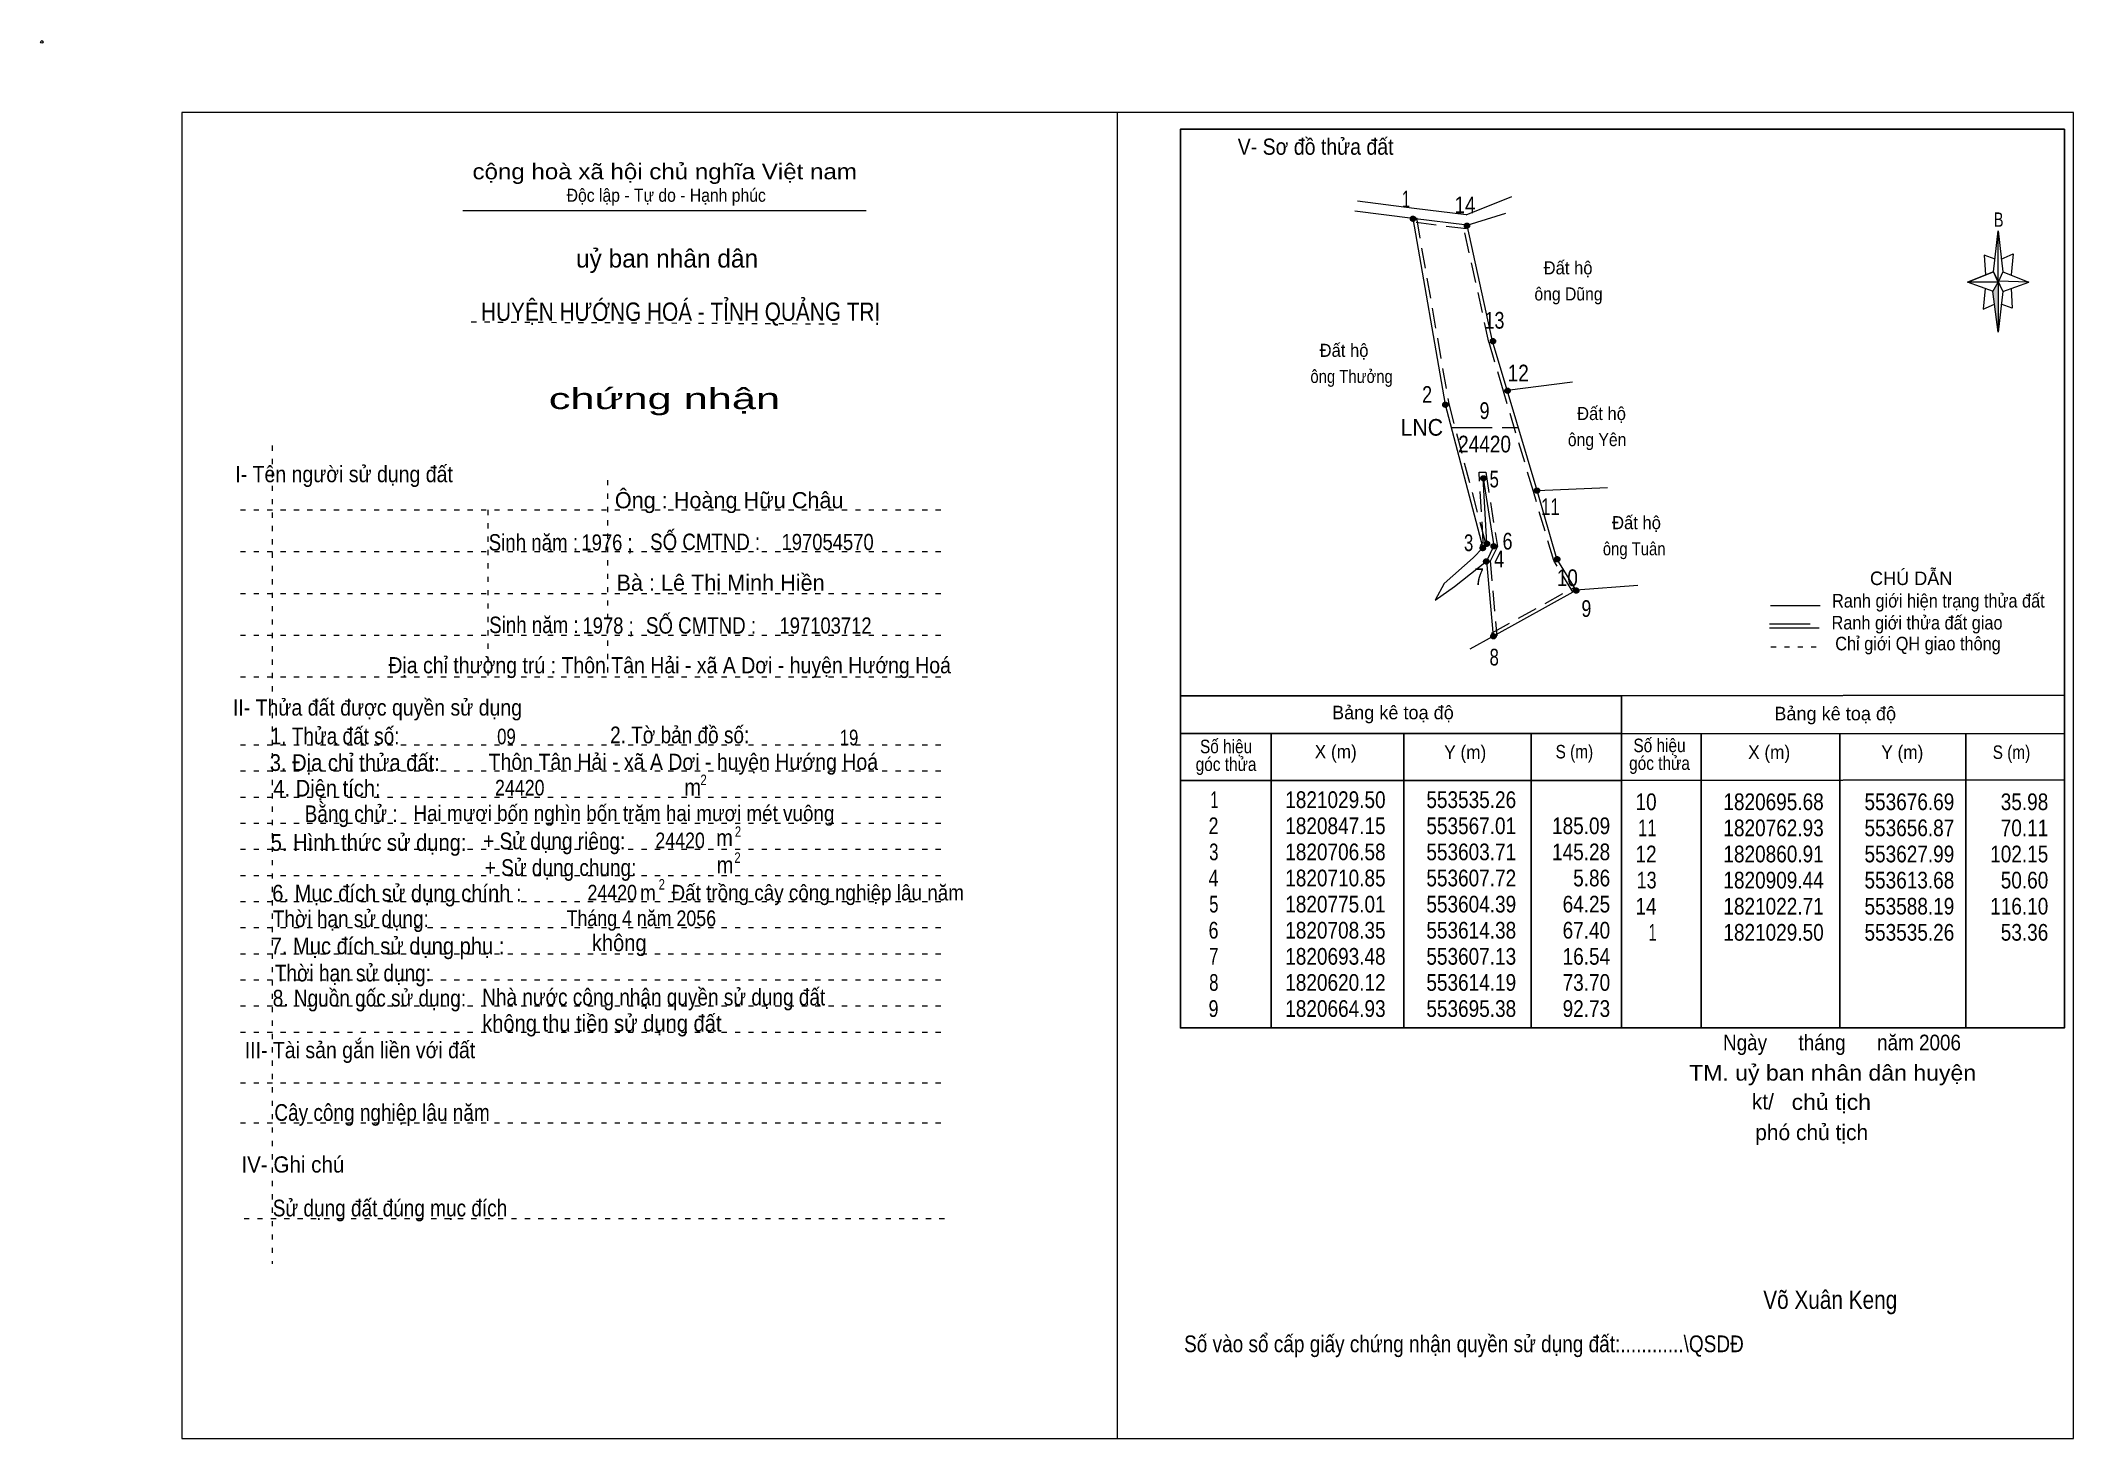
# Model space of a CAD drawing. Header units: centimetres. Extents: x -1.6 to 37.4, y -1.3 to 25.5.
import ezdxf
from ezdxf.enums import TextEntityAlignment as Align

# ---------------------------------------------------------------- set-up
doc = ezdxf.new("R2010")
doc.units = ezdxf.units.CM
doc.header["$LTSCALE"] = 0.13
for name, pattern in [('DOTTED', [1.5, 0.3, -1.2]), ('LONG_DASHED', [7.5, 6, -1.5]), ('MEDIUM_DASHED', [4.5, 3, -1.5])]:
    doc.linetypes.add(name, pattern=pattern)
for name, color, linetype, lineweight in [('1', 7, 'DOTTED', 13), ('10', 7, 'Continuous', 13), ('2', 7, 'Continuous', 25), ('3', 7, 'Continuous', 13), ('30', 7, 'Continuous', 13), ('32', 7, 'LONG_DASHED', 13), ('33', 7, 'LONG_DASHED', 13), ('35', 7, 'Continuous', 13)]:
    doc.layers.add(name, color=color, linetype=linetype, lineweight=lineweight)

msp = doc.modelspace()

# ---------------------------------------------------------------- hatches: boundary and pattern name
at = {"layer": '30'}
msp.add_hatch(color=256, dxfattribs=at).paths.add_polyline_path([(35.91, 20.87), (35.91, 19.91), (35.81, 20.69)])
at = {"layer": '32'}
for points in [[(24.7538, 22.0846, 1), (24.6538, 22.0846, 1)], [(25.7876, 21.952, 1), (25.6876, 21.952, 1)], [(26.2854, 19.7397, 1), (26.1854, 19.7397, 1)], [(26.5649, 18.7919, 1), (26.4649, 18.7919, 1)], [(25.3739, 18.5232, 1), (25.2739, 18.5232, 1)], [(26.104, 17.1142, 1), (26.004, 17.1142, 1)], [(27.129, 16.8783, 1), (27.029, 16.8783, 1)], [(26.0907, 15.7778, 1), (25.9907, 15.7778, 1)], [(26.1575, 15.5219, 1), (26.0575, 15.5219, 1)], [(26.169, 15.8612, 1), (26.069, 15.8612, 1)], [(26.2991, 15.8123, 1), (26.1991, 15.8123, 1)], [(27.5161, 15.5649, 1), (27.4161, 15.5649, 1)], [(27.8811, 14.9643, 1), (27.7811, 14.9643, 1)], [(26.2954, 14.0892, 1), (26.1954, 14.0892, 1)]]:
    msp.add_hatch(color=256, dxfattribs=at).paths.add_polyline_path(points)

# ---------------------------------------------------------------- linework, layer by layer
at = {"layer": '1', "linetype": 'Continuous'}
msp.add_line((6.51, 22.24), (14.23, 22.24), dxfattribs=at)
at = {"layer": '1'}
for p, q in [((6.67, 20.11), (13.82, 20.07)), ((2.86, 17.74), (2.86, 2.07)), ((9.28, 17.08), (9.28, 13.31)), ((2.25, 16.51), (15.75, 16.51)), ((6.99, 16.51), (6.99, 13.31)), ((2.25, 15.71), (15.75, 15.71)), ((2.25, 14.91), (15.75, 14.91)), ((2.25, 14.11), (15.75, 14.11)), ((2.25, 13.31), (15.75, 13.31)), ((2.25, 12.01), (15.75, 12.01)), ((2.25, 11.51), (15.75, 11.51)), ((2.25, 11.01), (15.75, 11.01)), ((2.25, 10.51), (15.75, 10.51)), ((2.25, 10.01), (15.75, 10.01)), ((2.25, 9.51), (15.75, 9.51)), ((2.25, 9.01), (15.75, 9.01)), ((2.25, 8.51), (15.75, 8.51)), ((2.25, 8.01), (15.75, 8.01)), ((2.25, 7.51), (15.75, 7.51)), ((2.25, 7.01), (15.75, 7.01)), ((2.25, 6.51), (15.75, 6.51)), ((2.25, 5.54), (15.75, 5.54)), ((2.25, 4.77), (15.75, 4.77)), ((2.32, 2.94), (15.82, 2.94))]:
    msp.add_line(p, q, dxfattribs=at)
at = {"layer": '10'}
for p, q in [((24.7, 22.09), (23.59, 22.23)), ((24.73, 22.28), (23.64, 22.42)), ((25.72, 22.16), (24.73, 22.28)), ((25.72, 22.16), (26.6, 22.51)), ((25.74, 21.96), (26.48, 22.19)), ((25.74, 21.96), (24.7, 22.09)), ((26.51, 18.8), (27.76, 18.96)), ((27.08, 16.88), (28.43, 16.94)), ((29.01, 15.06), (27.83, 14.97)), ((25.8, 13.85), (26.24, 14.09))]:
    msp.add_line(p, q, dxfattribs=at)
at = {"layer": '10', "linetype": 'MEDIUM_DASHED'}
for p, q in [((25.73, 21.89), (24.69, 22.02)), ((25.97, 17.23), (26.1, 17.23)), ((26.18, 15.54), (26.31, 14.1)), ((26.21, 14.15), (27.8, 15.03))]:
    msp.add_line(p, q, dxfattribs=at)
at = {"layer": '10', "lineweight": 25}
for p, q in [((28.7, 12.95), (37.18, 12.96)), ((28.7, 12.23), (37.18, 12.22)), ((30.22, 12.23), (30.22, 6.59)), ((32.88, 12.23), (32.88, 6.59)), ((35.29, 12.23), (35.29, 6.59)), ((28.7, 11.33), (37.18, 11.34))]:
    msp.add_line(p, q, dxfattribs=at)
at = {"layer": '10'}
for points in [[(24.7, 22.09), (25.32, 18.53), (26.04, 15.78)], [(26.51, 18.8), (26.23, 19.74), (25.74, 21.96), (24.7, 22.09)], [(27.83, 14.97), (27.46, 15.57), (27.08, 16.88), (26.51, 18.8)], [(26.04, 15.78), (26.12, 15.87), (26.05, 17.12), (26.25, 15.82), (26.11, 15.53), (26.24, 14.09), (27.83, 14.97)], [(26.04, 15.78), (25.86, 15.59), (25.3, 15.1), (25.13, 14.78), (25.5, 15.04), (26.11, 15.53)]]:
    msp.add_lwpolyline(points, dxfattribs=at)
at = {"layer": '10', "linetype": 'MEDIUM_DASHED'}
for points in [[(24.77, 22.1), (25.39, 18.54), (26.11, 15.8)], [(26.44, 18.78), (26.16, 19.72), (25.67, 21.94)], [(27.77, 14.93), (27.4, 15.54), (27.01, 16.86), (26.44, 18.78)], [(25.99, 15.83), (26.05, 15.89), (25.97, 17.23)], [(26.1, 17.23), (26.32, 15.81), (26.17, 15.5)]]:
    msp.add_lwpolyline(points, dxfattribs=at)
at = {"layer": '10'}
msp.add_circle((-1.55, 25.47), 0.025, dxfattribs=at)
at = {"layer": '2'}
for p, q in [((20.25, 12.95), (28.7, 12.95)), ((28.7, 6.59), (28.7, 12.95)), ((20.25, 12.23), (28.7, 12.23)), ((21.99, 6.59), (21.99, 12.23)), ((24.53, 10.89), (24.53, 12.23)), ((26.97, 12.23), (26.97, 6.59)), ((20.25, 11.33), (28.7, 11.33))]:
    msp.add_line(p, q, dxfattribs=at)
msp.add_lwpolyline([(37.18, 23.8), (20.25, 23.8), (20.25, 6.59), (37.18, 6.59)], close=True, dxfattribs=at)
msp.add_lwpolyline([(24.53, 6.59), (24.53, 10.39), (24.53, 10.89)], dxfattribs=at)
at = {"layer": '3'}
msp.add_line((19.04, 24.12), (19.04, -1.27), dxfattribs=at)
for points in [[(19.04, 24.12), (1.13, 24.12), (1.13, -1.27), (19.04, -1.27)], [(19.04, -1.27), (37.35, -1.27), (37.35, 24.12), (19.04, 24.12)]]:
    msp.add_lwpolyline(points, dxfattribs=at)
at = {"layer": '30'}
for p, q in [((35.82, 21.07), (35.91, 21.85)), ((36, 21.07), (36.5, 20.87)), ((35.82, 20.69), (35.32, 20.87)), ((36, 20.69), (35.91, 19.91)), ((36.16, 20.75), (36.18, 20.37)), ((36.18, 20.37), (35.97, 20.45))]:
    msp.add_line(p, q, dxfattribs=at)
for points in [[(35.91, 21.85), (36, 21.07), (35.91, 20.87)], [(35.91, 20.87), (35.32, 20.87), (35.82, 21.07), (36, 20.69), (36.5, 20.87), (35.91, 20.89)], [(35.91, 20.87), (35.91, 19.91), (35.81, 20.69)]]:
    msp.add_lwpolyline(points, close=True, dxfattribs=at)
for points in [[(35.97, 21.31), (36.2, 21.41), (36.16, 21.01)], [(35.91, 20.87), (35.82, 21.07), (35.32, 20.87)], [(35.85, 21.31), (35.64, 21.39), (35.67, 21.01)], [(35.66, 20.75), (35.62, 20.35), (35.84, 20.45)], [(35.91, 20.87), (36, 20.69), (36.5, 20.87)]]:
    msp.add_lwpolyline(points, dxfattribs=at)
at = {"layer": '32'}
for centre in [(24.7038, 22.0846), (25.7376, 21.952), (26.2354, 19.7397), (26.5149, 18.7919), (25.3239, 18.5232), (26.054, 17.1142), (27.079, 16.8783), (26.0407, 15.7778), (26.1075, 15.5219), (26.119, 15.8612), (26.2491, 15.8123), (27.4661, 15.5649), (27.8311, 14.9643), (26.2454, 14.0892)]:
    msp.add_circle(centre, 0.05, dxfattribs=at)
at = {"layer": '33'}
msp.add_line((25.44, 18.09), (26.72, 18.09), dxfattribs=at)
at = {"layer": '35'}
for p, q in [((31.55, 14.68), (32.5, 14.68)), ((31.53, 14.25), (32.48, 14.25))]:
    msp.add_line(p, q, dxfattribs=at)
at = {"layer": '35', "linetype": 'LONG_DASHED'}
msp.add_line((31.53, 14.33), (32.48, 14.33), dxfattribs=at)
at = {"layer": '35', "linetype": 'DOTTED'}
msp.add_line((31.56, 13.89), (32.55, 13.89), dxfattribs=at)

# ---------------------------------------------------------------- texts
at = {"layer": '1'}
for s, height, width, p in [('V- Sơ đồ thửa đất', 0.31, 0.9, (22.84, 23.31)), ('cộng hoà xã hội chủ nghĩa Việt nam', 0.3, 1.15, (10.375, 22.84)), ('Độc lập - Tự do - Hạnh phúc', 0.25, 0.9, (10.405, 22.41)), ('chứng nhận', 0.4, 1.55, (10.37, 18.44)), ('I- Tên người sử dụng đất', 0.31, 0.9, (4.235, 17.04)), ('II- Thửa đất được quyền sử dụng', 0.31, 0.9, (4.875, 12.57)), ('III- Tài sản gắn liền với đất', 0.31, 0.9, (4.54, 6.01)), ('IV- Ghi chú', 0.31, 0.95, (3.255, 3.82))]:
    msp.add_text(s, height=height, dxfattribs=dict(at, width=width)).set_placement(p, align=Align.CENTER)
msp.add_text('uỷ ban nhân dân', height=0.35, dxfattribs=at).set_placement((10.42, 21.15), align=Align.CENTER)
at = {"layer": '10'}
for s, width, p in [('  Đất hộ', 0.95, (27.03, 21.02)), ('ông Dũng', 0.9, (27.03, 20.52)), ('  Đất hộ', 0.95, (22.74, 19.44)), ('ông Thưởng', 0.85, (22.74, 18.94)), ('  Đất hộ', 0.95, (27.67, 18.23)), ('ông Yên', 0.9, (27.67, 17.73)), ('  Đất hộ', 0.95, (28.34, 16.14)), ('ông Tuân', 0.85, (28.34, 15.64))]:
    msp.add_text(s, height=0.25, dxfattribs=dict(at, width=width)).set_placement(p)
for s, height, p in [('Ông : Hoàng Hữu Châu', 0.31, (11.61, 16.54)), ('Bà : Lê Thị Minh Hiền', 0.31, (11.445, 14.96)), ('kt/ ', 0.3, (31.46, 5.03)), ('phó chủ tịch ', 0.3, (32.395, 4.44))]:
    msp.add_text(s, height=height, dxfattribs=at).set_placement(p, align=Align.CENTER)
for s, height, width, p in [('Sinh năm :', 0.3149, 0.85, (7.86, 15.73)), ('1976 ;', 0.31, 0.85, (9.27, 15.73)), ('SỐ CMTND :', 0.3149, 0.85, (11.15, 15.74)), ('197054570', 0.31, 0.85, (13.495, 15.74)), ('Sinh năm :', 0.3149, 0.85, (7.87, 14.15)), ('1978 ;', 0.31, 0.85, (9.29, 14.14)), ('SỐ CMTND :', 0.3149, 0.85, (11.07, 14.14)), ('197103712', 0.31, 0.85, (13.455, 14.14)), ('Địa chỉ thường trú : Thôn Tân Hải - xã A Dơi - huyện Hướng Hoá', 0.31, 0.9, (10.47, 13.38)), ('09', 0.3, 0.8, (7.345, 12.02)), ('19', 0.3, 0.8, (13.905, 12)), (' Thôn Tân Hải - xã A Dơi - huyện Hướng Hoá', 0.31, 0.9, (10.68, 11.53)), ('24420', 0.3, 0.85, (7.6, 11.04)), ('Hai mươi bốn nghìn bốn trăm hai mươi mét vuông ', 0.3, 0.9, (9.645, 10.55)), ('24420', 0.3, 0.85, (10.67, 10.03)), ('m   Đất trồng cây công nghiệp lâu năm ', 0.3, 0.9, (13.055, 9.03)), ('24420', 0.3, 0.85, (9.37, 9.03)), ('Tháng 4 năm 2056 ', 0.3, 0.85, (9.975, 8.54)), ('Ngày      tháng      năm 2006', 0.3, 0.9, (32.92, 6.16)), ('TM. uỷ ban nhân dân huyện', 0.3, 1.1, (32.74, 5.58)), ('chủ tịch', 0.3, 1.1, (32.715, 5.02)), ('Võ Xuân Keng ', 0.35, 0.85, (32.75, 1.21))]:
    msp.add_text(s, height=height, dxfattribs=dict(at, width=width)).set_placement(p, align=Align.CENTER)
at = {"layer": '2'}
for s, height, width, p in [('HUYỆN HƯỚNG HOÁ - TỈNH QUẢNG TRỊ', 0.35, 0.85, (10.68, 20.13)), ('Số hiệu', 0.2591, 0.85, (21.125, 11.85)), ('Số hiệu', 0.2591, 0.85, (29.425, 11.87)), ('3. Địa chỉ thửa đất:', 0.32, 0.9, (4.44, 11.51)), ('góc thửa', 0.2591, 0.85, (21.125, 11.51)), ('X (m)', 0.2591, 0.95, (23.225, 11.75)), ('Y (m)', 0.2591, 0.95, (25.705, 11.74)), ('S (m)', 0.2591, 0.85, (27.795, 11.75)), ('góc thửa', 0.2591, 0.85, (29.425, 11.53)), ('X (m)', 0.2591, 0.95, (31.525, 11.74)), ('Y (m)', 0.2591, 0.95, (34.075, 11.74)), ('S (m)', 0.2591, 0.85, (36.165, 11.74)), ('Số vào sổ cấp giấy chứng nhận quyền sử dụng đất:............\\QSDĐ', 0.32, 0.85, (25.68, 0.38))]:
    msp.add_text(s, height=height, dxfattribs=dict(at, width=width)).set_placement(p, align=Align.CENTER)
for p in [(24.32, 12.5), (32.79, 12.48)]:
    msp.add_text('Bảng kê toạ độ', height=0.2591, dxfattribs=at).set_placement(p, align=Align.CENTER)
for s, height, width, p in [('1. Thửa đất số:', 0.32, 0.85, (2.83, 12.02)), ('2. Tờ bản đồ số:', 0.32, 0.85, (9.33, 12.04)), ('4. Diện tích:', 0.32, 0.9, (2.88, 11.02)), ('m', 0.32, 0.9, (10.75, 11.04)), ('2', 0.2, 0.8, (11.06, 11.24)), ('Bằng chử :', 0.32, 0.85, (3.48, 10.53)), ('5. Hình thức sử dụng:', 0.32, 0.9, (2.83, 9.98)), ('+ Sử dụng riêng:', 0.32, 0.85, (6.9, 10.01)), ('m', 0.32, 0.9, (11.36, 10.07)), ('2', 0.2, 0.8, (11.72, 10.25)), ('+ Sử dụng chung:', 0.32, 0.85, (6.93, 9.5)), ('m', 0.32, 0.9, (11.37, 9.55)), ('2', 0.2, 0.8, (11.71, 9.75)), ('6. Mục đích sử dụng chính : ', 0.32, 0.9, (2.86, 9.01)), ('2', 0.2, 0.8, (10.26, 9.24)), ('Thời hạn sử dụng: ', 0.32, 0.85, (2.87, 8.52)), ('7. Mục đích sử dụng phụ : ', 0.32, 0.9, (2.83, 8)), ('không', 0.32, 0.9, (8.98, 8.06)), ('Thời hạn sử dụng: ', 0.32, 0.85, (2.91, 7.48)), ('8. Nguồn gốc sử dụng: ', 0.32, 0.85, (2.87, 7)), ('Nhà nước công nhận quyền sử dụng đất  ', 0.32, 0.85, (6.88, 7.02)), ('không thu tiền sử dụng đất', 0.32, 0.9, (6.88, 6.52)), ('Cây công nghiệp lâu năm', 0.32, 0.85, (2.9, 4.81)), ('Sử dụng đất đúng mục đích', 0.32, 0.85, (2.87, 2.98))]:
    msp.add_text(s, height=height, dxfattribs=dict(at, width=width)).set_placement(p)
at = {"layer": '30', "width": 0.75}
msp.add_text('B', height=0.2756, dxfattribs=at).set_placement((35.92, 21.93), align=Align.CENTER)
at = {"layer": '30'}
for s, width, p in [('1', 0.65, (20.98, 10.8)), ('1821029.50', 0.85, (24.18, 10.8)), ('553535.26', 0.85, (26.68, 10.8)), ('553535.26', 0.85, (26.68, 10.8)), ('10', 0.85, (29.37, 10.76)), ('1820695.68', 0.85, (32.57, 10.76)), ('553676.69', 0.85, (35.07, 10.76)), ('35.98', 0.85, (36.87, 10.76)), ('2', 0.8, (20.98, 10.3)), ('1820847.15', 0.85, (24.18, 10.3)), ('553567.01', 0.85, (26.68, 10.3)), ('185.09', 0.85, (28.48, 10.3)), ('11', 0.75, (29.37, 10.26)), ('1820762.93', 0.85, (32.57, 10.26)), ('553656.87', 0.85, (35.07, 10.26)), ('70.11', 0.85, (36.87, 10.26)), ('3', 0.75, (20.98, 9.8)), ('1820706.58', 0.85, (24.18, 9.8)), ('553603.71', 0.85, (26.68, 9.8)), ('145.28', 0.85, (28.48, 9.8)), ('12', 0.85, (29.37, 9.76)), ('1820860.91', 0.85, (32.57, 9.76)), ('553627.99', 0.85, (35.07, 9.76)), ('102.15', 0.85, (36.87, 9.76)), ('4', 0.8, (20.98, 9.3)), ('1820710.85', 0.85, (24.18, 9.3)), ('553607.72', 0.85, (26.68, 9.3)), ('5.86', 0.85, (28.48, 9.3)), ('13', 0.8, (29.37, 9.26)), ('1820909.44', 0.85, (32.57, 9.26)), ('553613.68', 0.85, (35.07, 9.26)), ('50.60', 0.85, (36.87, 9.26)), ('5', 0.75, (20.98, 8.8)), ('1820775.01', 0.85, (24.18, 8.8)), ('553604.39', 0.85, (26.68, 8.8)), ('64.25', 0.85, (28.48, 8.8)), ('14', 0.85, (29.37, 8.76)), ('1821022.71', 0.85, (32.57, 8.76)), ('553588.19', 0.85, (35.07, 8.76)), ('116.10', 0.85, (36.87, 8.76)), ('6', 0.8, (20.98, 8.3)), ('1820708.35', 0.85, (24.18, 8.3)), ('553614.38', 0.85, (26.68, 8.3)), ('67.40', 0.85, (28.48, 8.3)), ('1', 0.65, (29.37, 8.26)), ('1821029.50', 0.85, (32.57, 8.26)), ('553535.26', 0.85, (35.07, 8.26)), ('53.36', 0.85, (36.87, 8.26)), ('7', 0.75, (20.98, 7.8)), ('1820693.48', 0.85, (24.18, 7.8)), ('553607.13', 0.85, (26.68, 7.8)), ('16.54', 0.85, (28.48, 7.8)), ('8', 0.75, (20.98, 7.3)), ('1820620.12', 0.85, (24.18, 7.3)), ('553614.19', 0.85, (26.68, 7.3)), ('73.70', 0.85, (28.48, 7.3)), ('9', 0.8, (20.98, 6.8)), ('1820664.93', 0.85, (24.18, 6.8)), ('553695.38', 0.85, (26.68, 6.8)), ('92.73', 0.85, (28.48, 6.8))]:
    msp.add_text(s, height=0.32, dxfattribs=dict(at, width=width)).set_placement(p, align=Align.RIGHT)
at = {"layer": '32'}
for s, width, p in [('1', 0.65, (24.57, 22.3)), ('14', 0.85, (25.7, 22.19)), ('13', 0.8, (26.265, 19.98)), ('12', 0.85, (26.72, 18.97)), ('2', 0.8, (24.975, 18.56)), ('5', 0.75, (26.26, 16.94)), ('11', 0.75, (27.335, 16.41)), ('3', 0.75, (25.77, 15.72)), ('6', 0.8, (26.515, 15.75)), ('4', 0.8, (26.355, 15.41)), ('7', 0.75, (25.97, 15.07)), ('10', 0.85, (27.66, 15.05)), ('9', 0.8, (28.025, 14.46)), ('8', 0.75, (26.26, 13.53))]:
    msp.add_text(s, height=0.32, dxfattribs=dict(at, width=width)).set_placement(p, align=Align.CENTER)
at = {"layer": '33'}
for s, width, p in [('9', 0.8, (26.075, 18.25)), ('24420', 0.85, (26.075, 17.61))]:
    msp.add_text(s, height=0.32, dxfattribs=dict(at, width=width)).set_placement(p, align=Align.CENTER)
at = {"layer": '33', "width": 0.95}
msp.add_text('LNC', height=0.32, dxfattribs=at).set_placement((25.28, 17.93), align=Align.RIGHT)
at = {"layer": '35'}
msp.add_text('CHÚ DẪN', height=0.2591, dxfattribs=at).set_placement((34.245, 15.07), align=Align.CENTER)
at = {"layer": '35', "width": 0.9}
for s, p in [('Ranh giới hiện trạng thửa đất', (34.765, 14.64)), ('Ranh giới thửa đất giao ', (34.4, 14.22)), ('Chỉ giới QH giao thông', (34.375, 13.82))]:
    msp.add_text(s, height=0.2591, dxfattribs=at).set_placement(p, align=Align.CENTER)

doc.saveas('drawing.dxf')
